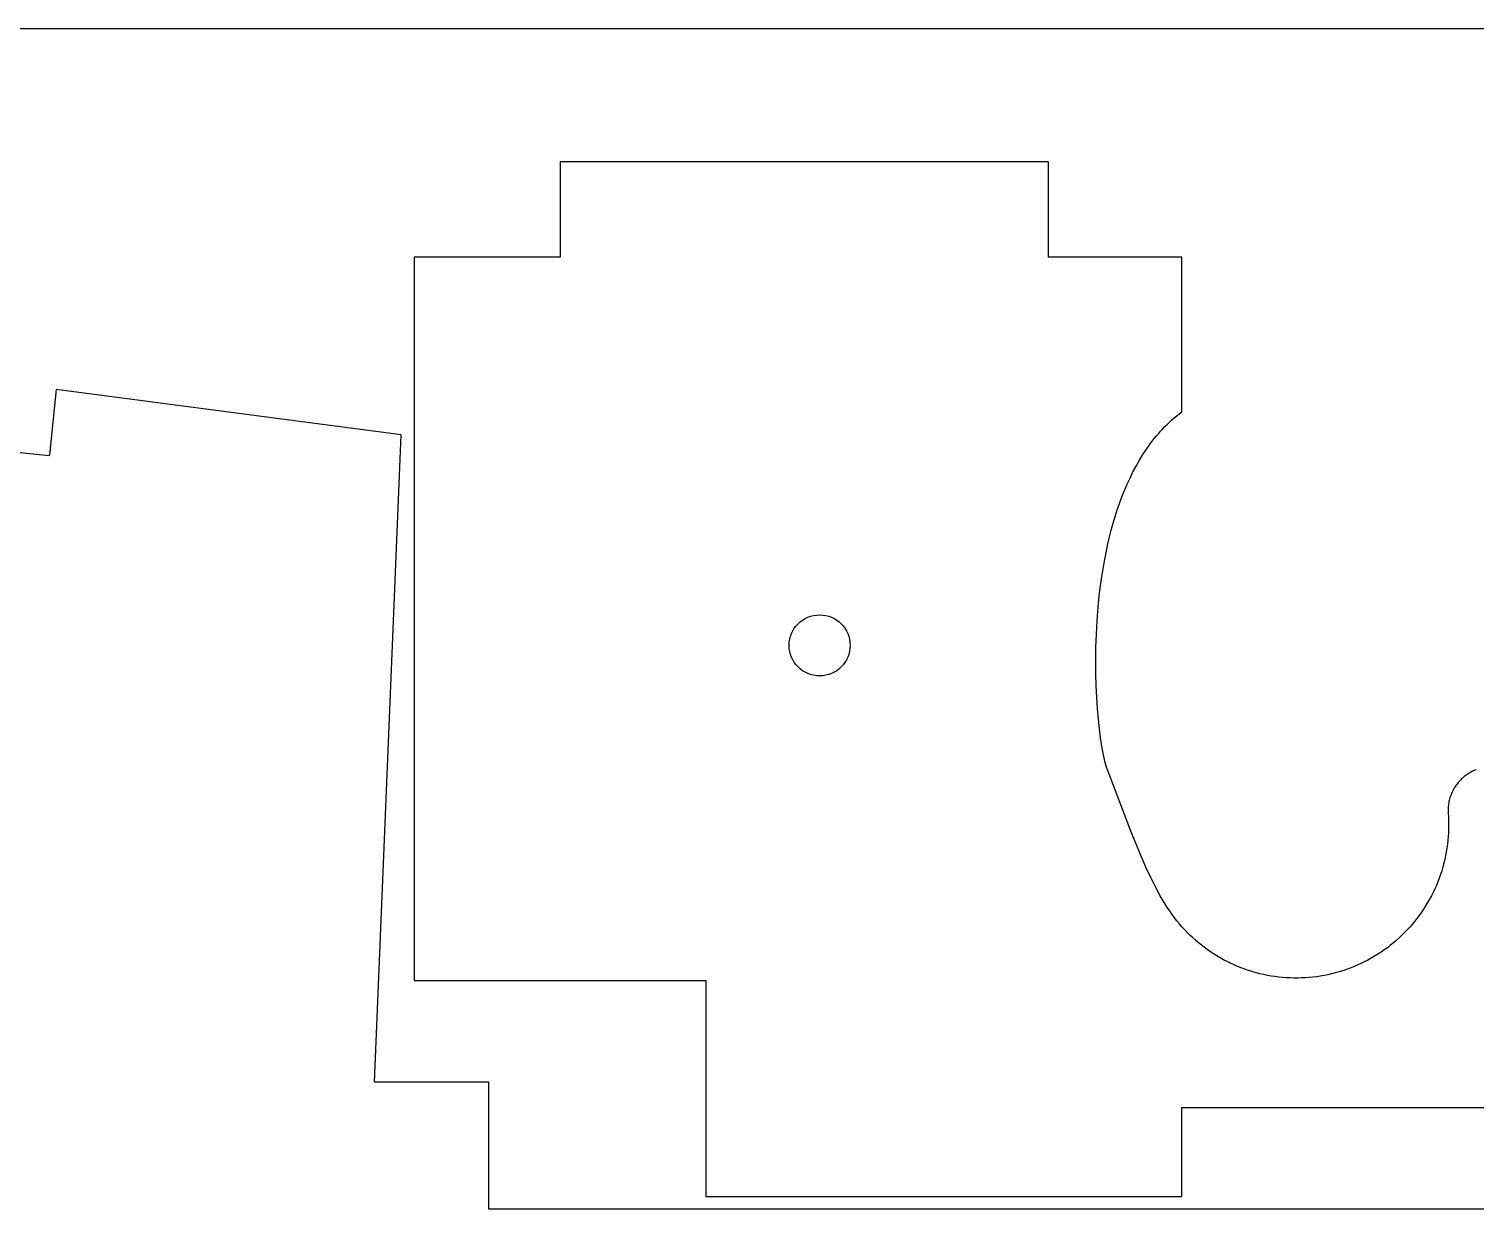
# Model space of a CAD drawing. Extents: x 296 to 1497, y 3 to 304.
# Drawn here: x 1192.9 to 1259.2, y 249 to 303.1 of the extents above; entities that cross this region are included whole.
import ezdxf

# ---------------------------------------------------------------- set-up
doc = ezdxf.new("R2010")
doc.units = 0
doc.layers.add('FLAT_PANELS', color=1, linetype='CONTINUOUS')
doc.layers.add('HELP_LINES', color=3, linetype='CONTINUOUS')

msp = doc.modelspace()

# ---------------------------------------------------------------- linework, layer by layer
at = {"layer": 'FLAT_PANELS'}
for p, q in [((1239.64, 296.996), (1217.231, 296.996)), ((1217.231, 296.996), (1217.231, 292.63)), ((1239.64, 292.63), (1239.64, 296.996)), ((1217.231, 292.63), (1210.536, 292.63)), ((1210.536, 292.63), (1210.536, 259.452)), ((1244.275, 292.63), (1239.64, 292.63)), ((1245.752, 292.63), (1244.275, 292.63)), ((1245.752, 286.783), (1245.752, 292.63)), ((1245.752, 285.619), (1245.752, 286.783)), ((1194.11, 286.56), (1193.798, 283.556)), ((1194.111, 286.56), (1194.11, 286.56)), ((1209.945, 284.48), (1194.111, 286.56)), ((1193.793, 283.51), (1174.597, 285.506)), ((1245.408, 285.257), (1245.521, 285.351)), ((1245.521, 285.351), (1245.635, 285.443)), ((1245.635, 285.443), (1245.752, 285.532)), ((1245.752, 285.532), (1245.752, 285.619)), ((1244.681, 284.53), (1244.778, 284.641)), ((1244.778, 284.641), (1244.878, 284.749)), ((1244.878, 284.749), (1244.98, 284.856)), ((1244.98, 284.856), (1245.084, 284.96)), ((1245.084, 284.96), (1245.19, 285.061)), ((1245.19, 285.061), (1245.298, 285.16)), ((1245.298, 285.16), (1245.408, 285.257)), ((1208.719, 254.794), (1209.945, 284.48)), ((1244.222, 283.946), (1244.309, 284.067)), ((1244.309, 284.067), (1244.399, 284.186)), ((1244.399, 284.186), (1244.491, 284.303)), ((1244.491, 284.303), (1244.585, 284.417)), ((1244.585, 284.417), (1244.681, 284.53)), ((1193.798, 283.556), (1193.793, 283.51)), ((1243.659, 283.048), (1243.811, 283.313)), ((1243.811, 283.313), (1243.969, 283.571)), ((1243.969, 283.571), (1244.136, 283.823)), ((1244.136, 283.823), (1244.222, 283.946)), ((1243.378, 282.499), (1243.515, 282.776)), ((1243.515, 282.776), (1243.659, 283.048)), ((1243.125, 281.928), (1243.248, 282.216)), ((1243.248, 282.216), (1243.378, 282.499)), ((1242.793, 281.035), (1242.897, 281.337)), ((1242.897, 281.337), (1243.008, 281.635)), ((1243.008, 281.635), (1243.125, 281.928)), ((1242.604, 280.421), (1242.696, 280.73)), ((1242.696, 280.73), (1242.793, 281.035)), ((1242.438, 279.795), (1242.518, 280.11)), ((1242.518, 280.11), (1242.604, 280.421)), ((1242.294, 279.16), (1242.363, 279.479)), ((1242.363, 279.479), (1242.438, 279.795)), ((1242.171, 278.52), (1242.294, 279.16)), ((1242.069, 277.876), (1242.171, 278.52)), ((1241.985, 277.232), (1242.069, 277.876)), ((1241.919, 276.591), (1241.985, 277.232)), ((1241.869, 275.956), (1241.919, 276.591)), ((1241.835, 275.33), (1241.869, 275.956)), ((1241.809, 274.116), (1241.815, 274.715)), ((1241.815, 274.715), (1241.835, 275.33)), ((1241.814, 273.534), (1241.809, 274.116)), ((1241.83, 272.972), (1241.814, 273.534)), ((1241.855, 272.435), (1241.83, 272.972)), ((1241.889, 271.924), (1241.855, 272.435)), ((1241.931, 271.442), (1241.889, 271.924)), ((1241.978, 270.993), (1241.931, 271.442)), ((1242.031, 270.58), (1241.978, 270.993)), ((1242.087, 270.206), (1242.031, 270.58)), ((1242.147, 269.873), (1242.087, 270.206)), ((1242.177, 269.723), (1242.147, 269.873)), ((1242.208, 269.585), (1242.177, 269.723)), ((1242.238, 269.459), (1242.208, 269.585)), ((1242.269, 269.345), (1242.238, 269.459)), ((1242.299, 269.244), (1242.269, 269.345)), ((1242.314, 269.199), (1242.299, 269.244)), ((1242.329, 269.157), (1242.314, 269.199)), ((1243.41, 266.306), (1242.329, 269.157)), ((1258.629, 268.734), (1258.588, 268.697)), ((1258.67, 268.771), (1258.629, 268.734)), ((1258.713, 268.806), (1258.67, 268.771)), ((1258.757, 268.841), (1258.713, 268.806)), ((1258.802, 268.874), (1258.757, 268.841)), ((1258.849, 268.906), (1258.802, 268.874)), ((1258.896, 268.937), (1258.849, 268.906)), ((1258.945, 268.967), (1258.896, 268.937)), ((1258.994, 268.996), (1258.945, 268.967)), ((1259.045, 269.023), (1258.994, 268.996)), ((1259.096, 269.049), (1259.045, 269.023)), ((1259.148, 269.073), (1259.096, 269.049)), ((1259.201, 269.096), (1259.148, 269.073)), ((1259.255, 269.118), (1259.201, 269.096)), ((1258.134, 268.046), (1258.112, 267.992)), ((1258.158, 268.098), (1258.134, 268.046)), ((1258.183, 268.151), (1258.158, 268.098)), ((1258.21, 268.202), (1258.183, 268.151)), ((1258.238, 268.252), (1258.21, 268.202)), ((1258.268, 268.302), (1258.238, 268.252)), ((1258.299, 268.35), (1258.268, 268.302)), ((1258.331, 268.398), (1258.299, 268.35)), ((1258.365, 268.444), (1258.331, 268.398)), ((1258.399, 268.489), (1258.365, 268.444)), ((1258.435, 268.533), (1258.399, 268.489)), ((1258.472, 268.576), (1258.435, 268.533)), ((1258.51, 268.617), (1258.472, 268.576)), ((1258.549, 268.658), (1258.51, 268.617)), ((1258.588, 268.697), (1258.549, 268.658)), ((1257.977, 267.434), (1257.973, 267.377)), ((1257.983, 267.49), (1257.977, 267.434)), ((1257.991, 267.547), (1257.983, 267.49)), ((1258, 267.603), (1257.991, 267.547)), ((1258.011, 267.66), (1258, 267.603)), ((1258.024, 267.716), (1258.011, 267.66)), ((1258.038, 267.772), (1258.024, 267.716)), ((1258.054, 267.828), (1258.038, 267.772)), ((1258.072, 267.883), (1258.054, 267.828)), ((1258.091, 267.938), (1258.072, 267.883)), ((1258.112, 267.992), (1258.091, 267.938)), ((1257.97, 267.321), (1257.969, 267.264)), ((1257.969, 267.264), (1257.969, 267.208)), ((1257.969, 267.208), (1257.971, 267.153)), ((1257.973, 267.377), (1257.97, 267.321)), ((1257.971, 267.153), (1257.986, 266.926)), ((1257.986, 266.926), (1257.992, 266.754)), ((1257.992, 266.754), (1257.995, 266.58)), ((1243.883, 265.157), (1243.41, 266.306)), ((1257.976, 266.056), (1257.961, 265.881)), ((1257.987, 266.231), (1257.976, 266.056)), ((1257.993, 266.406), (1257.987, 266.231)), ((1257.995, 266.58), (1257.993, 266.406)), ((1257.918, 265.53), (1257.889, 265.355)), ((1257.942, 265.705), (1257.918, 265.53)), ((1257.961, 265.881), (1257.942, 265.705)), ((1244.109, 264.646), (1243.883, 265.157)), ((1257.777, 264.833), (1257.73, 264.661)), ((1257.819, 265.006), (1257.777, 264.833)), ((1257.856, 265.18), (1257.819, 265.006)), ((1257.889, 265.355), (1257.856, 265.18)), ((1244.33, 264.176), (1244.109, 264.646)), ((1244.547, 263.743), (1244.33, 264.176)), ((1257.565, 264.151), (1257.501, 263.984)), ((1257.624, 264.319), (1257.565, 264.151)), ((1257.679, 264.489), (1257.624, 264.319)), ((1257.73, 264.661), (1257.679, 264.489)), ((1244.763, 263.345), (1244.547, 263.743)), ((1257.285, 263.495), (1257.205, 263.337)), ((1257.361, 263.656), (1257.285, 263.495)), ((1257.433, 263.819), (1257.361, 263.656)), ((1257.501, 263.984), (1257.433, 263.819)), ((1244.871, 263.159), (1244.763, 263.345)), ((1244.979, 262.98), (1244.871, 263.159)), ((1245.088, 262.809), (1244.979, 262.98)), ((1245.198, 262.645), (1245.088, 262.809)), ((1256.942, 262.875), (1256.848, 262.727)), ((1257.033, 263.026), (1256.942, 262.875)), ((1257.121, 263.18), (1257.033, 263.026)), ((1257.205, 263.337), (1257.121, 263.18)), ((1245.308, 262.487), (1245.198, 262.645)), ((1245.42, 262.336), (1245.308, 262.487)), ((1245.533, 262.191), (1245.42, 262.336)), ((1245.647, 262.051), (1245.533, 262.191)), ((1256.436, 262.163), (1256.326, 262.03)), ((1256.544, 262.299), (1256.436, 262.163)), ((1256.648, 262.439), (1256.544, 262.299)), ((1256.749, 262.581), (1256.648, 262.439)), ((1256.848, 262.727), (1256.749, 262.581)), ((1245.763, 261.917), (1245.647, 262.051)), ((1245.881, 261.787), (1245.763, 261.917)), ((1246.001, 261.662), (1245.881, 261.787)), ((1246.123, 261.541), (1246.001, 261.662)), ((1246.248, 261.423), (1246.123, 261.541)), ((1246.376, 261.307), (1246.248, 261.423)), ((1255.854, 261.528), (1255.727, 261.408)), ((1255.977, 261.65), (1255.854, 261.528)), ((1256.097, 261.774), (1255.977, 261.65)), ((1256.213, 261.901), (1256.097, 261.774)), ((1256.326, 262.03), (1256.213, 261.901)), ((1246.508, 261.194), (1246.376, 261.307)), ((1246.643, 261.084), (1246.508, 261.194)), ((1246.781, 260.977), (1246.643, 261.084)), ((1246.922, 260.873), (1246.781, 260.977)), ((1247.067, 260.773), (1246.922, 260.873)), ((1247.214, 260.676), (1247.067, 260.773)), ((1254.897, 260.755), (1254.748, 260.658)), ((1255.043, 260.856), (1254.897, 260.755)), ((1255.186, 260.96), (1255.043, 260.856)), ((1255.326, 261.068), (1255.186, 260.96)), ((1255.463, 261.178), (1255.326, 261.068)), ((1255.596, 261.292), (1255.463, 261.178)), ((1255.727, 261.408), (1255.596, 261.292)), ((1247.364, 260.582), (1247.214, 260.676)), ((1247.517, 260.492), (1247.364, 260.582)), ((1247.673, 260.405), (1247.517, 260.492)), ((1247.83, 260.323), (1247.673, 260.405)), ((1247.99, 260.244), (1247.83, 260.323)), ((1248.153, 260.17), (1247.99, 260.244)), ((1248.317, 260.099), (1248.153, 260.17)), ((1248.483, 260.033), (1248.317, 260.099)), ((1253.639, 260.086), (1253.473, 260.02)), ((1253.804, 260.155), (1253.639, 260.086)), ((1253.966, 260.229), (1253.804, 260.155)), ((1254.127, 260.307), (1253.966, 260.229)), ((1254.286, 260.389), (1254.127, 260.307)), ((1254.442, 260.475), (1254.286, 260.389)), ((1254.596, 260.564), (1254.442, 260.475)), ((1254.748, 260.658), (1254.596, 260.564)), ((1210.536, 259.452), (1223.924, 259.452)), ((1223.924, 259.452), (1223.924, 249.556)), ((1248.65, 259.971), (1248.483, 260.033)), ((1248.819, 259.914), (1248.65, 259.971)), ((1248.989, 259.86), (1248.819, 259.914)), ((1249.161, 259.811), (1248.989, 259.86)), ((1249.333, 259.767), (1249.161, 259.811)), ((1249.506, 259.727), (1249.333, 259.767)), ((1249.68, 259.691), (1249.506, 259.727)), ((1249.854, 259.66), (1249.68, 259.691)), ((1250.029, 259.634), (1249.854, 259.66)), ((1250.204, 259.612), (1250.029, 259.634)), ((1250.378, 259.594), (1250.204, 259.612)), ((1250.553, 259.581), (1250.378, 259.594)), ((1250.726, 259.572), (1250.553, 259.581)), ((1250.9, 259.567), (1250.726, 259.572)), ((1251.073, 259.567), (1250.9, 259.567)), ((1251.244, 259.571), (1251.073, 259.567)), ((1251.416, 259.58), (1251.244, 259.571)), ((1251.588, 259.592), (1251.416, 259.58)), ((1251.761, 259.609), (1251.588, 259.592)), ((1251.934, 259.63), (1251.761, 259.609)), ((1252.107, 259.656), (1251.934, 259.63)), ((1252.28, 259.686), (1252.107, 259.656)), ((1252.452, 259.72), (1252.28, 259.686)), ((1252.625, 259.759), (1252.452, 259.72)), ((1252.796, 259.803), (1252.625, 259.759)), ((1252.967, 259.85), (1252.796, 259.803)), ((1253.137, 259.903), (1252.967, 259.85)), ((1253.306, 259.959), (1253.137, 259.903)), ((1253.473, 260.02), (1253.306, 259.959)), ((1213.957, 254.794), (1208.719, 254.794)), ((1213.957, 248.973), (1213.957, 254.794)), ((1245.752, 249.556), (1245.752, 253.631)), ((1245.752, 253.631), (1263.678, 253.631)), ((1223.924, 249.556), (1245.752, 249.556)), ((1308.255, 248.973), (1213.957, 248.973))]:
    msp.add_line(p, q, dxfattribs=at)
msp.add_circle((1229.138, 274.823), 1.4, dxfattribs=at)
at = {"layer": 'HELP_LINES'}
msp.add_line((1496.908, 303.093), (896.908, 303.093), dxfattribs=at)

doc.saveas('drawing.dxf')
